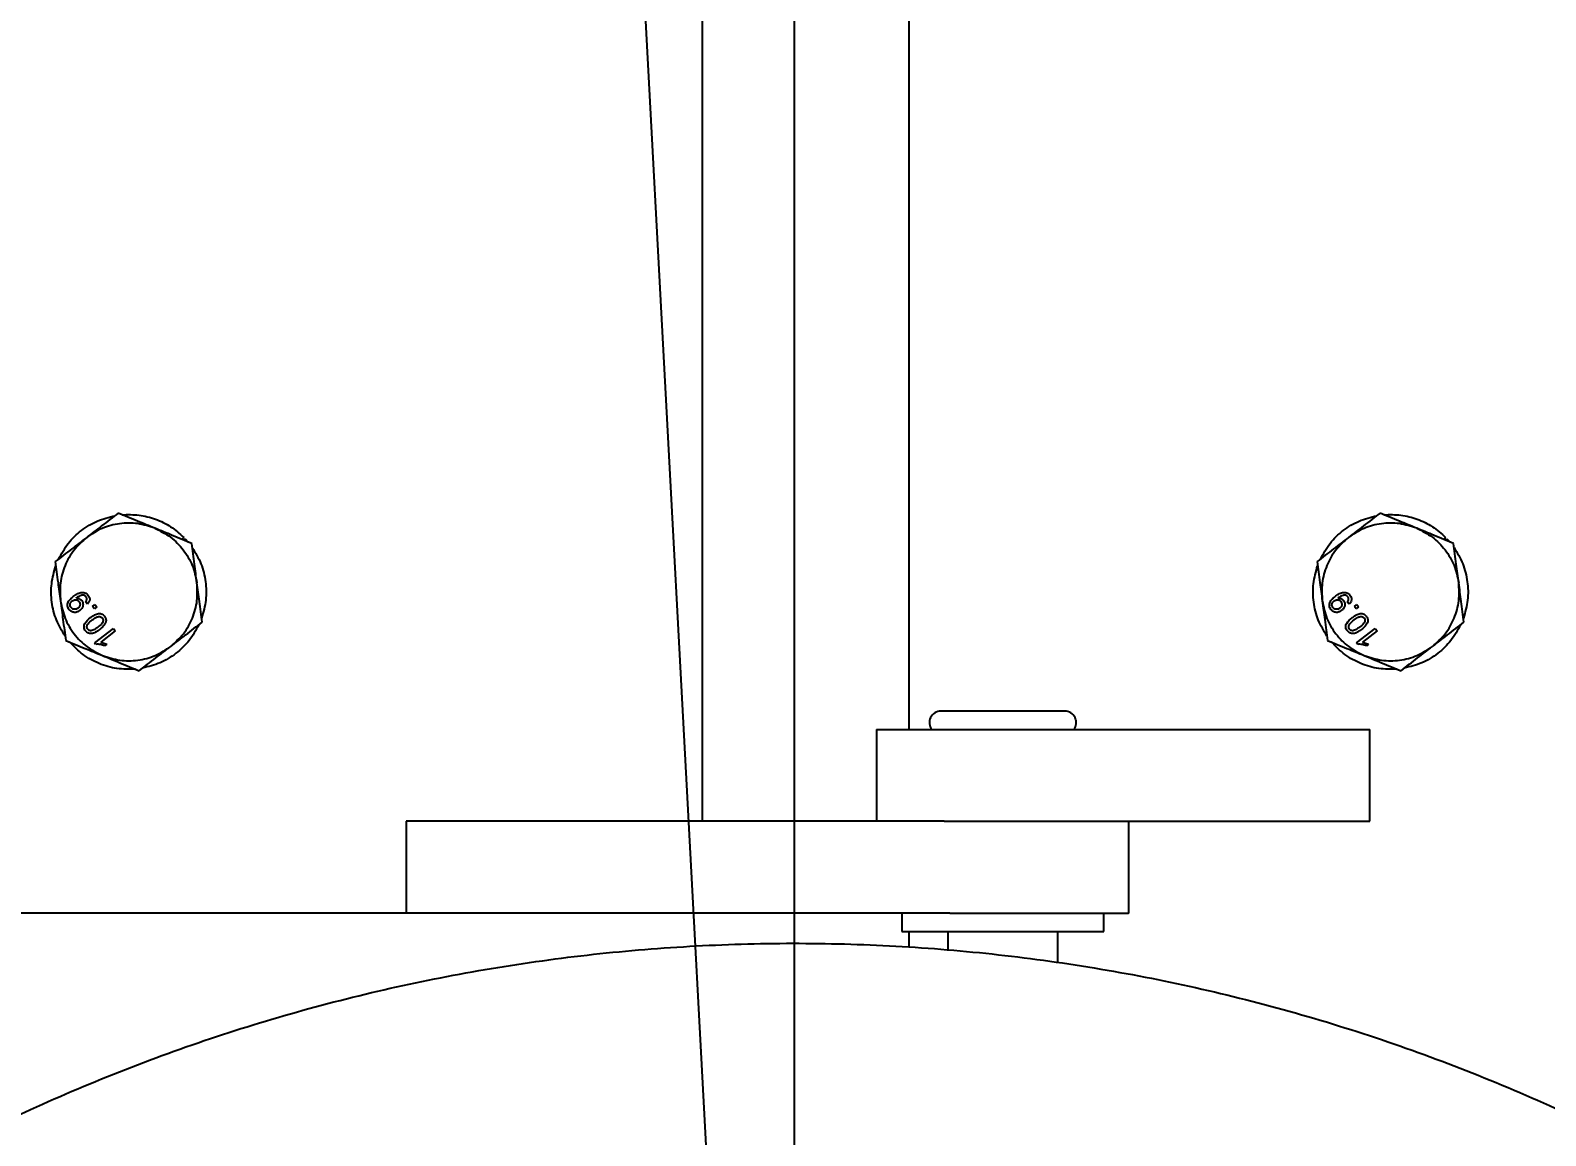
# Model space of a CAD drawing. Header units: millimetres. Extents: x 1293 to 41893, y 1011 to 26911.
# Drawn here: x 32223.5 to 32443.7, y 7321.4 to 7482 of the extents above; entities that cross this region are included whole.
import ezdxf

# ---------------------------------------------------------------- set-up
doc = ezdxf.new("R2010")
doc.units = ezdxf.units.MM
doc.header["$LTSCALE"] = 50
doc.layers.add('CAPA_1', color=7, linetype='Continuous')
doc.layers.add('MAQUINAS', color=11, linetype='Continuous')
doc.styles.add('SLDTEXTSTYLE0', font='TXT', dxfattribs={"width": 0.75})
doc.dimstyles.new('SLDDIMSTYLE0', dxfattribs={"dimtxt": 100, "dimasz": 100, "dimexe": 0, "dimexo": 0.0625, "dimgap": 25, "dimtad": 2, "dimdec": 0, "dimlfac": 1.5, "dimrnd": 1e-09, "dimzin": 12, "dimdsep": 46, "dimtxsty": 'SLDTEXTSTYLE0', "dimsah": 1, "dimcen": 0.09, "dimadec": 0, "dimazin": 3, "dimtfac": 1, "dimtdec": 0, "dimtofl": 0, "dimtmove": 0, "dimatfit": 3, "dimfxl": 1, "dimfrac": 2, "dimtolj": 1, "dimtzin": 12, "dimarcsym": 0})

# ---------------------------------------------------------------- blocks, each defined once
blk = doc.blocks.new('_D_31')
at = {"layer": 'CAPA_1', "transparency": 16777216}
for p, q in [((30433.48, 7043.47), (30433.48, 8732.61)), ((32334.55, 7145.82), (32334.55, 8732.61)), ((32334.55, 8682.61), (30433.48, 8682.61))]:
    blk.add_line(p, q, dxfattribs=at)
for points in [[(30433.48, 8682.61), (30533.48, 8667.22), (30533.48, 8697.99)], [(32334.55, 8682.61), (32234.55, 8697.99), (32234.55, 8667.22)]]:
    blk.add_solid(points, dxfattribs=at)
at = {"layer": 'CAPA_1', "transparency": 16777216, "insert": (31236.24, 8811.51), "char_height": 100, "attachment_point": 1, "style": 'SLDTEXTSTYLE0'}
blk.add_mtext('2852', dxfattribs=at)
blk = doc.blocks.new('_D_32')
at = {"layer": 'CAPA_1', "transparency": 16777216}
for p, q in [((32331.13, 7145.73), (32262.39, 8422.58)), ((32265.08, 8372.66), (30364, 8270.3)), ((30430.06, 7043.38), (30361.32, 8320.23))]:
    blk.add_line(p, q, dxfattribs=at)
for points in [[(32265.08, 8372.66), (32164.39, 8382.64), (32166.05, 8351.92)], [(30364, 8270.3), (30464.69, 8260.32), (30463.03, 8291.04)]]:
    blk.add_solid(points, dxfattribs=at)
at = {"layer": 'CAPA_1', "transparency": 16777216, "insert": (31160.05, 8442.25), "char_height": 100, "attachment_point": 1, "rotation": 3.0819, "style": 'SLDTEXTSTYLE0'}
blk.add_mtext('2856', dxfattribs=at)

msp = doc.modelspace()

# ---------------------------------------------------------------- linework, layer by layer
at = {"layer": 'MAQUINAS', "linetype": 'Continuous', "lineweight": 25}
for p, q in [((32321.1608795, 7593.7154599), (32321.1608795, 7367.0487932)), ((32351.1608795, 7580.3821266), (32351.1608795, 7380.3821266)), ((32245.8300551, 7408.2987164), (32245.5517135, 7408.0135834)), ((32246.0258868, 7408.095735), (32245.832605, 7407.8977372)), ((32246.0258868, 7408.095735), (32246.4744585, 7407.5893071)), ((32428.8850336, 7408.0135834), (32429.1633752, 7408.2987164)), ((32429.1659251, 7407.8977372), (32429.3592069, 7408.095735)), ((32429.3592069, 7408.095735), (32429.8077786, 7407.5893071)), ((32230.2265978, 7399.5201339), (32230.1615355, 7399.4674545)), ((32231.8386759, 7398.5977145), (32231.5360902, 7398.9188308)), ((32232.5802559, 7398.2820974), (32232.9281519, 7398.5498935)), ((32232.848052, 7397.9342015), (32232.5802559, 7398.2820974)), ((32233.1959479, 7398.2019976), (32232.848052, 7397.9342015)), ((32232.9281519, 7398.5498935), (32233.1959479, 7398.2019976)), ((32413.5599179, 7399.5201339), (32413.4948556, 7399.4674545)), ((32415.171996, 7398.5977145), (32414.8694103, 7398.9188308)), ((32415.913576, 7398.2820974), (32416.261472, 7398.5498935)), ((32416.1813721, 7397.9342015), (32415.913576, 7398.2820974)), ((32416.529268, 7398.2019976), (32416.1813721, 7397.9342015)), ((32416.261472, 7398.5498935), (32416.529268, 7398.2019976)), ((32232.8925243, 7392.9821248), (32235.6061126, 7395.0709341)), ((32235.8739086, 7394.7230382), (32233.7593537, 7393.0953402)), ((32235.6061126, 7395.0709341), (32235.8739086, 7394.7230382)), ((32416.2258444, 7392.9821248), (32418.9394327, 7395.0709341)), ((32419.2072287, 7394.7230382), (32417.0926738, 7393.0953402)), ((32418.9394327, 7395.0709341), (32419.2072287, 7394.7230382)), ((32233.064918, 7392.7581668), (32232.8925243, 7392.9821248)), ((32233.7593537, 7393.0953402), (32234.6414669, 7392.777093)), ((32234.6414669, 7392.777093), (32234.3207503, 7392.5302185)), ((32416.3982381, 7392.7581668), (32416.2258444, 7392.9821248)), ((32417.0926738, 7393.0953402), (32417.974787, 7392.777093)), ((32417.974787, 7392.777093), (32417.6540704, 7392.5302185)), ((32373.813569, 7383.0487932), (32355.828915, 7383.0487932)), ((32346.4758669, 7380.3821266), (32346.4758669, 7367.0487932)), ((32376.4733557, 7380.3821266), (32418.1608795, 7380.3821266)), ((32418.1608795, 7367.0487932), (32418.1608795, 7380.3821266)), ((32278.1581182, 7367.0487932), (32278.1581182, 7353.7154599)), ((32356.3189226, 7367.0487932), (32278.1581182, 7367.0487932)), ((32376.4733557, 7367.0487932), (32418.1608795, 7367.0487932)), ((32383.1608795, 7353.7154599), (32383.1608795, 7367.0487932)), ((32357.1117509, 7353.7154599), (32154.4942128, 7353.7154599)), ((32350.1608795, 7353.7154599), (32350.1608795, 7351.0487932)), ((32379.4942128, 7351.0487932), (32379.4942128, 7353.7154599)), ((32351.1608795, 7351.0487932), (32351.1608795, 7348.7608589)), ((32356.8275462, 7351.0487932), (32356.8275462, 7348.3129203)), ((32372.8275462, 7346.4719672), (32372.8275462, 7351.0487932))]:
    msp.add_line(p, q, dxfattribs=at)
for centre, start, end in [((32355.8275462, 7381.3821266), 90, 216.869897646), ((32373.8275462, 7381.3821266), 323.130102354, 90)]:
    msp.add_arc(centre, 1.6666667, start, end, dxfattribs=at)
for points in [[(32227.6322424, 7405.1537433), (32228.0675685, 7405.9386883), (32228.9382205, 7407.5085784), (32230.904164, 7409.3763456), (32233.2127726, 7410.7989539), (32234.953174, 7411.238946), (32235.8233746, 7411.458942)], [(32236.8622356, 7411.5973269), (32237.6864098, 7411.6161784), (32239.3347581, 7411.6538814), (32241.7407078, 7411.0207052), (32243.9834961, 7409.9439477), (32245.2145354, 7408.8471269), (32245.8300551, 7408.2987164)], [(32410.9655625, 7405.1537433), (32411.4008886, 7405.9386883), (32412.2715406, 7407.5085784), (32414.2374841, 7409.3763456), (32416.5460927, 7410.7989539), (32418.2864941, 7411.238946), (32419.1566947, 7411.458942)], [(32420.1955557, 7411.5973269), (32421.0197299, 7411.6161784), (32422.6680782, 7411.6538814), (32425.0740279, 7411.0207052), (32427.3168162, 7409.9439477), (32428.5478555, 7408.8471269), (32429.1633752, 7408.2987164)], [(32241.6402498, 7409.6267623), (32240.8078166, 7409.8986945), (32239.1429501, 7410.4425588), (32236.4938335, 7410.3943584), (32233.9244746, 7409.7474144), (32232.4600306, 7408.7866999), (32231.7278085, 7408.3063427)], [(32241.6402498, 7409.6267623), (32242.4223624, 7409.2328181), (32243.9865876, 7408.4449296), (32245.831537, 7406.5432715), (32247.197838, 7404.2731695), (32247.559271, 7402.5594207), (32247.7399874, 7401.7025462)], [(32424.9735699, 7409.6267623), (32424.1411367, 7409.8986945), (32422.4762702, 7410.4425588), (32419.8271536, 7410.3943584), (32417.2577947, 7409.7474144), (32415.7933507, 7408.7866999), (32415.0611286, 7408.3063427)], [(32424.9735699, 7409.6267623), (32425.7556825, 7409.2328181), (32427.3199077, 7408.4449296), (32429.1648571, 7406.5432715), (32430.5311581, 7404.2731695), (32430.8925911, 7402.5594207), (32431.0733075, 7401.7025462)], [(32231.7278085, 7408.3063427), (32231.0760918, 7407.7214004), (32229.7726582, 7406.5515159), (32228.4898427, 7404.2332135), (32227.7654332, 7401.6846114), (32227.8652143, 7399.9360084), (32227.9151049, 7399.0617069)], [(32247.0575393, 7406.8257102), (32247.5196587, 7406.0562343), (32248.4438974, 7404.5172825), (32249.0784595, 7401.8808419), (32249.1561701, 7399.170224), (32248.6670137, 7397.4429962), (32248.4224355, 7396.5793823)], [(32415.0611286, 7408.3063427), (32414.4094119, 7407.7214004), (32413.1059783, 7406.5515159), (32411.8231628, 7404.2332135), (32411.0987533, 7401.6846114), (32411.1985344, 7399.9360084), (32411.248425, 7399.0617069)], [(32430.3908594, 7406.8257102), (32430.8529788, 7406.0562343), (32431.7772174, 7404.5172825), (32432.4117796, 7401.8808419), (32432.4894902, 7399.170224), (32432.0003338, 7397.4429962), (32431.7557556, 7396.5793823)], [(32228.597553, 7393.9385429), (32228.1354337, 7394.7080188), (32227.211195, 7396.2469706), (32226.5766329, 7398.8834112), (32226.4989223, 7401.5940291), (32226.9880786, 7403.3212569), (32227.2326568, 7404.1848708)], [(32411.9308731, 7393.9385429), (32411.4687538, 7394.7080188), (32410.5445151, 7396.2469706), (32409.909953, 7398.8834112), (32409.8322424, 7401.5940291), (32410.3213987, 7403.3212569), (32410.5659769, 7404.1848708)], [(32243.9272838, 7392.4579104), (32244.5790006, 7393.0428527), (32245.8824341, 7394.2127372), (32247.1652496, 7396.5310396), (32247.8896592, 7399.0796417), (32247.789878, 7400.8282447), (32247.7399874, 7401.7025462)], [(32427.2606039, 7392.4579104), (32427.9123207, 7393.0428527), (32429.2157542, 7394.2127372), (32430.4985697, 7396.5310396), (32431.2229793, 7399.0796417), (32431.1231981, 7400.8282447), (32431.0733075, 7401.7025462)], [(32227.9151049, 7399.0617069), (32228.0958214, 7398.2048324), (32228.4572543, 7396.4910836), (32229.8235553, 7394.2209816), (32231.6685047, 7392.3193235), (32233.2327299, 7391.531435), (32234.0148425, 7391.1374908)], [(32411.248425, 7399.0617069), (32411.4291415, 7398.2048324), (32411.7905744, 7396.4910836), (32413.1568754, 7394.2209816), (32415.0018248, 7392.3193235), (32416.56605, 7391.531435), (32417.3481626, 7391.1374908)], [(32248.0228499, 7395.6105098), (32247.5875239, 7394.8255648), (32246.7168719, 7393.2556747), (32244.7509284, 7391.3879075), (32242.4423197, 7389.9652992), (32240.7019184, 7389.5253071), (32239.8317177, 7389.3053111)], [(32431.35617, 7395.6105098), (32430.920844, 7394.8255648), (32430.050192, 7393.2556747), (32428.0842485, 7391.3879075), (32425.7756398, 7389.9652992), (32424.0352385, 7389.5253071), (32423.1650378, 7389.3053111)], [(32238.7928567, 7389.1669262), (32237.8954114, 7389.151457), (32236.1005207, 7389.1205188), (32233.5000151, 7389.8891922), (32231.1136958, 7391.1772018), (32229.8624508, 7392.4644375), (32229.2368283, 7393.1080554)], [(32234.0148425, 7391.1374908), (32234.8472758, 7390.8655586), (32236.5121423, 7390.3216943), (32239.1612588, 7390.3698947), (32241.7306177, 7391.0168387), (32243.1950618, 7391.9775532), (32243.9272838, 7392.4579104)], [(32422.1261768, 7389.1669262), (32421.2287315, 7389.151457), (32419.4338408, 7389.1205188), (32416.8333351, 7389.8891922), (32414.4470159, 7391.1772018), (32413.1957709, 7392.4644375), (32412.5701484, 7393.1080554)], [(32417.3481626, 7391.1374908), (32418.1805959, 7390.8655586), (32419.8454624, 7390.3216943), (32422.4945789, 7390.3698947), (32425.0639378, 7391.0168387), (32426.5283819, 7391.9775532), (32427.2606039, 7392.4579104)], [(32356.3189226, 7367.0487932), (32357.1287209, 7367.0487932), (32358.7483175, 7367.0487932), (32361.3560464, 7367.0487932), (32364.0249516, 7367.0487932), (32366.7142173, 7367.0487932), (32369.3636979, 7367.0487932), (32371.912033, 7367.0487932), (32374.3271659, 7367.0487932), (32375.7579591, 7367.0487932), (32376.4733557, 7367.0487932)], [(32350.1608795, 7351.0487932), (32350.2154646, 7351.0487932), (32350.3246348, 7351.0487932), (32351.1967536, 7351.0487932), (32352.5522291, 7351.0487932), (32354.3902812, 7351.0487932), (32356.6265263, 7351.0487932), (32359.1787101, 7351.0487932), (32361.9477681, 7351.0487932), (32364.8275462, 7351.0487932), (32367.7073242, 7351.0487932), (32370.4763822, 7351.0487932), (32373.0285661, 7351.0487932), (32375.2648111, 7351.0487932), (32377.1028633, 7351.0487932), (32378.4583388, 7351.0487932), (32379.3304575, 7351.0487932), (32379.4396277, 7351.0487932), (32379.4942128, 7351.0487932)], [(32558.7347121, 6937.3078323), (32561.3785996, 6941.5440253), (32566.6663746, 6950.0164113), (32573.678706, 6963.2635377), (32579.9892899, 6976.8525137), (32585.5140576, 6990.7821199), (32590.252832, 7004.9973991), (32594.186093, 7019.4566069), (32597.3027003, 7034.1134502), (32599.5925169, 7048.9220272), (32601.048427, 7063.8356874), (32601.6658259, 7078.8075222), (32601.4427774, 7093.7904205), (32600.3799817, 7108.7372418), (32598.480783, 7123.6009574), (32595.751157, 7138.3348008), (32592.1996919, 7152.8924138), (32587.8375621, 7167.2279927), (32582.6784925, 7181.2964325), (32576.7387153, 7195.0534687), (32570.0369192, 7208.4558166), (32562.5941907, 7221.4613074), (32554.4339474, 7234.0290211), (32545.5818642, 7246.1194149), (32536.0657932, 7257.694448), (32525.9156755, 7268.7177011), (32515.1634471, 7279.154491), (32503.8429384, 7288.9719796), (32491.989768, 7298.1392775), (32479.6412304, 7306.6275409), (32466.8361785, 7314.4100628), (32453.6149019, 7321.4623563), (32440.0189996, 7327.7622323), (32426.0912492, 7333.2898692), (32411.8754727, 7338.0278748), (32397.4163982, 7341.9613418), (32382.7595192, 7345.0778939), (32367.9509517, 7347.3677253), (32353.037289, 7348.8236314), (32338.0654549, 7349.4410314), (32323.0825564, 7349.2179826), (32308.1357352, 7348.155187), (32293.2720195, 7346.2559883), (32278.5381762, 7343.5263622), (32263.9805632, 7339.9748972), (32249.6449843, 7335.6127674), (32235.5765445, 7330.4536977), (32221.8195083, 7324.5139205), (32208.4171604, 7317.8121245), (32195.4116696, 7310.369396), (32182.8439559, 7302.2091526), (32170.7535621, 7293.3570695), (32159.1785289, 7283.8409985), (32148.1552758, 7273.6908808), (32137.718486, 7262.9386524), (32127.9009974, 7251.6181437), (32118.7336995, 7239.7649733), (32110.245436, 7227.4164357), (32102.4629142, 7214.6113838), (32095.4106207, 7201.3901072), (32089.1107447, 7187.7942049), (32083.5831078, 7173.8664545), (32078.8451021, 7159.650678), (32074.9116352, 7145.1916035), (32071.7950831, 7130.5347245), (32069.5052516, 7115.726157), (32068.0493455, 7100.8124943), (32067.4319456, 7085.8406602), (32067.6549943, 7070.8577617), (32068.71779, 7055.9109405), (32070.6169887, 7041.0472248), (32073.3466147, 7026.3133814), (32076.8980797, 7011.7557685), (32081.2602095, 6997.4201896), (32086.4192792, 6983.3517498), (32092.3590564, 6969.5947135), (32099.0608524, 6956.1923656), (32106.5035809, 6943.1868748), (32114.6638243, 6930.6191612), (32123.5159075, 6918.5287674), (32133.0319785, 6906.9537342), (32143.1820962, 6895.9304811), (32153.9343246, 6885.4936913), (32165.2548333, 6875.6762027), (32177.1080037, 6866.5089048), (32189.4565413, 6858.0206413), (32202.2615932, 6850.2381195), (32215.4828698, 6843.185826), (32229.0787721, 6836.8859499), (32243.0065225, 6831.3583131), (32257.2222989, 6826.6203074), (32271.6813735, 6822.6868405), (32286.3382525, 6819.5702883), (32301.1468199, 6817.2804569), (32316.0604827, 6815.8245508), (32331.0323168, 6815.2071508), (32346.0152153, 6815.4301996), (32360.9620365, 6816.4929953), (32375.8257522, 6818.3921939), (32390.5595955, 6821.12182), (32405.1172085, 6824.673285), (32419.4527874, 6829.0354148), (32433.5212273, 6834.1944844), (32447.2782632, 6840.1342618), (32460.6806121, 6846.8360572), (32473.686099, 6854.2787882), (32486.2538274, 6862.4390221), (32498.3441661, 6871.2911409), (32509.9194052, 6880.8070786), (32520.9418895, 6890.9576936), (32531.3815485, 6901.7080661), (32541.1883293, 6913.0355013), (32550.3955893, 6924.8628218), (32555.9550045, 6933.1594955), (32558.7347121, 6937.3078323)]]:
    msp.add_open_spline(points, degree=3, dxfattribs=at)
for points, knots in [([(32236.3028568, 7411.8280278), (32235.5031952, 7411.212481), (32234.0022468, 7410.0571122), (32232.4520879, 7408.8638633), (32231.7278085, 7408.3063427)], [0, 0, 0, 0, 0.5327709195, 1, 1, 1, 1]), ([(32241.6402498, 7409.6267623), (32240.7952831, 7409.9752463), (32238.9868198, 7410.7210988), (32237.2357669, 7411.4432739), (32236.3028568, 7411.8280278)], [0, 0, 0, 0, 0.4672290805, 1, 1, 1, 1]), ([(32419.6361769, 7411.8280278), (32418.8365153, 7411.212481), (32417.3355669, 7410.0571122), (32415.785408, 7408.8638633), (32415.0611286, 7408.3063427)], [0, 0, 0, 0, 0.5327709195, 1, 1, 1, 1]), ([(32424.9735699, 7409.6267623), (32424.1286032, 7409.9752463), (32422.3201399, 7410.7210988), (32420.569087, 7411.4432739), (32419.6361769, 7411.8280278)], [0, 0, 0, 0, 0.4672290805, 1, 1, 1, 1]), ([(32246.9776428, 7407.4254969), (32246.0447327, 7407.8102508), (32244.2936799, 7408.5324258), (32242.4852165, 7409.2782784), (32241.6402498, 7409.6267623)], [0, 0, 0, 0, 0.5327709195, 1, 1, 1, 1]), ([(32430.3109629, 7407.4254969), (32429.3780528, 7407.8102508), (32427.627, 7408.5324258), (32425.8185366, 7409.2782784), (32424.9735699, 7409.6267623)], [0, 0, 0, 0, 0.5327709195, 1, 1, 1, 1]), ([(32231.7278085, 7408.3063427), (32231.0035292, 7407.748822), (32229.4533703, 7406.5555731), (32227.9524219, 7405.4002043), (32227.1527602, 7404.7846575)], [0, 0, 0, 0, 0.4672290805, 1, 1, 1, 1]), ([(32247.7399874, 7401.7025462), (32247.6193001, 7402.6085508), (32247.3609956, 7404.5476523), (32247.1108912, 7406.4251961), (32246.9776428, 7407.4254969)], [0, 0, 0, 0, 0.4672290805, 1, 1, 1, 1]), ([(32415.0611286, 7408.3063427), (32414.3368493, 7407.748822), (32412.7866904, 7406.5555731), (32411.285742, 7405.4002043), (32410.4860803, 7404.7846575)], [0, 0, 0, 0, 0.4672290805, 1, 1, 1, 1]), ([(32431.0733075, 7401.7025462), (32430.9526202, 7402.6085508), (32430.6943157, 7404.5476523), (32430.4442113, 7406.4251961), (32430.3109629, 7407.4254969)], [0, 0, 0, 0, 0.4672290805, 1, 1, 1, 1]), ([(32227.1527602, 7404.7846575), (32227.2860086, 7403.7843567), (32227.5361131, 7401.9068129), (32227.7944176, 7399.9677115), (32227.9151049, 7399.0617069)], [0, 0, 0, 0, 0.5327709195, 1, 1, 1, 1]), ([(32410.4860803, 7404.7846575), (32410.6193287, 7403.7843567), (32410.8694332, 7401.9068129), (32411.1277376, 7399.9677115), (32411.248425, 7399.0617069)], [0, 0, 0, 0, 0.5327709195, 1, 1, 1, 1]), ([(32229.7757809, 7399.7245509), (32229.9421402, 7399.8458893), (32230.2742932, 7400.0881538), (32230.7584176, 7400.2954557), (32231.1726742, 7400.3287372), (32231.4777637, 7400.2640992), (32231.7525877, 7400.1156753), (32231.8891441, 7399.9605226), (32231.9574509, 7399.8829136)], [0, 0, 0, 0, 0.2504849429, 0.5001185141, 0.6278991852, 0.7500923696, 0.8749936752, 1, 1, 1, 1]), ([(32248.5023321, 7395.9795956), (32248.3690837, 7396.9798964), (32248.1189793, 7398.8574402), (32247.8606748, 7400.7965416), (32247.7399874, 7401.7025462)], [0, 0, 0, 0, 0.5327709195, 1, 1, 1, 1]), ([(32413.109101, 7399.7245509), (32413.2754603, 7399.8458893), (32413.6076133, 7400.0881538), (32414.0917377, 7400.2954557), (32414.5059943, 7400.3287372), (32414.8110838, 7400.2640992), (32415.0859078, 7400.1156753), (32415.2224642, 7399.9605226), (32415.290771, 7399.8829136)], [0, 0, 0, 0, 0.25048494292, 0.50011851407, 0.62789918517, 0.75009236964, 0.87499367523, 1, 1, 1, 1]), ([(32431.8356522, 7395.9795956), (32431.7024038, 7396.9798964), (32431.4522993, 7398.8574402), (32431.1939949, 7400.7965416), (32431.0733075, 7401.7025462)], [0, 0, 0, 0, 0.5327709195, 1, 1, 1, 1]), ([(32227.9151049, 7399.0617069), (32228.0357923, 7398.1557023), (32228.2940967, 7396.2166008), (32228.5442012, 7394.339057), (32228.6774496, 7393.3387562)], [0, 0, 0, 0, 0.4672290805, 1, 1, 1, 1]), ([(32229.1726695, 7397.8146168), (32229.1202516, 7397.8935522), (32229.0154317, 7398.0513992), (32228.9459765, 7398.3302816), (32228.9447248, 7398.6153625), (32229.048401, 7398.9818158), (32229.3356399, 7399.3701418), (32229.6288155, 7399.6062118), (32229.7757809, 7399.7245509)], [0, 0, 0, 0, 0.1250635897, 0.2500895576, 0.3751100052, 0.5001693996, 0.7494409524, 1, 1, 1, 1]), ([(32229.4447696, 7398.1089048), (32229.3957917, 7398.1870474), (32229.3225977, 7398.3038261), (32229.3029135, 7398.487601), (32229.32031, 7398.6236443), (32229.3661969, 7398.7541155), (32229.4607582, 7398.9118456), (32229.5653248, 7399.0020574), (32229.6347993, 7399.0619945)], [0, 0, 0, 0, 0.2490168506, 0.3721383925, 0.4993654558, 0.6235619335, 0.7498926933, 1, 1, 1, 1]), ([(32230.4642797, 7398.0383914), (32230.3845297, 7397.9850357), (32230.2252399, 7397.8784648), (32229.9799287, 7397.8410203), (32229.7910183, 7397.8671429), (32229.6100662, 7397.9352326), (32229.5112699, 7398.0390348), (32229.4447696, 7398.1089048)], [0, 0, 0, 0, 0.25025039885, 0.49984175183, 0.62957629766, 0.75066535386, 1, 1, 1, 1]), ([(32229.6347993, 7399.0619945), (32229.71055, 7399.113136), (32229.8251632, 7399.1905146), (32230.0020037, 7399.2389192), (32230.1397213, 7399.2454896), (32230.2735528, 7399.2217318), (32230.4436366, 7399.1518247), (32230.5370433, 7399.051224), (32230.599521, 7398.9839345)], [0, 0, 0, 0, 0.2499764907, 0.3782221672, 0.5003423322, 0.6274524307, 0.7508110927, 1, 1, 1, 1]), ([(32231.6305363, 7399.6598356), (32231.5863262, 7399.7090829), (32231.4979429, 7399.8075365), (32231.317133, 7399.896122), (32231.1187373, 7399.9268143), (32230.7295659, 7399.8397325), (32230.4500524, 7399.6621226), (32230.2265978, 7399.5201339)], [0, 0, 0, 0, 0.1252073258, 0.2503100191, 0.3753386279, 0.5006201474, 1, 1, 1, 1]), ([(32230.3174208, 7399.4650481), (32230.3435803, 7399.4653848), (32230.4485107, 7399.4667354), (32230.6256126, 7399.4065903), (32230.8368959, 7399.2966406), (32230.9418579, 7399.1780927), (32230.9942215, 7399.1189514)], [0, 0, 0, 0, 0.0997210525, 0.3999996432, 0.7006708337, 1, 1, 1, 1]), ([(32230.599521, 7398.9839345), (32230.6490651, 7398.9082558), (32230.7232958, 7398.7948683), (32230.7560168, 7398.6165348), (32230.7499243, 7398.4817351), (32230.714752, 7398.3509065), (32230.6329463, 7398.189382), (32230.5315978, 7398.0986547), (32230.4642797, 7398.0383914)], [0, 0, 0, 0, 0.2495205461, 0.3738507837, 0.4998887841, 0.6240955932, 0.7503154422, 1, 1, 1, 1]), ([(32230.9942215, 7399.1189514), (32231.0330795, 7399.0622905), (32231.1107693, 7398.9490071), (32231.1758567, 7398.7526227), (32231.1971186, 7398.5471402), (32231.1731617, 7398.3421055), (32231.1089118, 7398.1449283), (32230.9730595, 7397.9042466), (32230.8171715, 7397.7672767), (32230.7135938, 7397.6762688)], [0, 0, 0, 0, 0.1250740585, 0.2500636243, 0.3732612247, 0.5001992382, 0.6242961009, 0.7503685137, 1, 1, 1, 1]), ([(32231.5360902, 7398.9188308), (32231.5851939, 7398.9771936), (32231.6738753, 7399.0825971), (32231.7400879, 7399.2452283), (32231.7483732, 7399.3763101), (32231.7292466, 7399.4785051), (32231.6907167, 7399.5755172), (32231.6505956, 7399.6317306), (32231.6305363, 7399.6598356)], [0, 0, 0, 0, 0.2764767993, 0.4993179598, 0.6237184282, 0.7494961879, 0.8747561628, 1, 1, 1, 1]), ([(32231.9574509, 7399.8829136), (32232.0234337, 7399.7825569), (32232.1226532, 7399.6316486), (32232.1733369, 7399.3961386), (32232.1736822, 7399.1575457), (32232.0783775, 7398.8647204), (32231.9186604, 7398.6868101), (32231.8386759, 7398.5977145)], [0, 0, 0, 0, 0.2498594906, 0.3757183909, 0.500481002, 0.7498462328, 1, 1, 1, 1]), ([(32411.248425, 7399.0617069), (32411.3691124, 7398.1557023), (32411.6274168, 7396.2166008), (32411.8775213, 7394.339057), (32412.0107697, 7393.3387562)], [0, 0, 0, 0, 0.4672290805, 1, 1, 1, 1]), ([(32412.5059896, 7397.8146168), (32412.4535717, 7397.8935522), (32412.3487518, 7398.0513992), (32412.2792966, 7398.3302816), (32412.2780449, 7398.6153625), (32412.3817211, 7398.9818158), (32412.66896, 7399.3701418), (32412.9621356, 7399.6062118), (32413.109101, 7399.7245509)], [0, 0, 0, 0, 0.1250635897, 0.2500895576, 0.3751100052, 0.5001693996, 0.7494409524, 1, 1, 1, 1]), ([(32412.7780896, 7398.1089048), (32412.7291118, 7398.1870474), (32412.6559178, 7398.3038261), (32412.6362336, 7398.487601), (32412.65363, 7398.6236443), (32412.699517, 7398.7541155), (32412.7940783, 7398.9118456), (32412.8986449, 7399.0020574), (32412.9681194, 7399.0619945)], [0, 0, 0, 0, 0.2490168506, 0.3721383925, 0.4993654558, 0.6235619335, 0.7498926933, 1, 1, 1, 1]), ([(32413.7975998, 7398.0383914), (32413.7178498, 7397.9850357), (32413.55856, 7397.8784648), (32413.3132488, 7397.8410203), (32413.1243384, 7397.8671429), (32412.9433863, 7397.9352326), (32412.84459, 7398.0390348), (32412.7780896, 7398.1089048)], [0, 0, 0, 0, 0.25025039885, 0.49984175184, 0.62957629766, 0.75066535386, 1, 1, 1, 1]), ([(32412.9681194, 7399.0619945), (32413.0438701, 7399.113136), (32413.1584833, 7399.1905146), (32413.3353238, 7399.2389192), (32413.4730414, 7399.2454896), (32413.6068729, 7399.2217318), (32413.7769567, 7399.1518247), (32413.8703634, 7399.051224), (32413.9328411, 7398.9839345)], [0, 0, 0, 0, 0.2499764907, 0.3782221672, 0.5003423322, 0.6274524307, 0.7508110927, 1, 1, 1, 1]), ([(32413.4948556, 7399.4674545), (32413.5733549, 7399.4705156), (32413.7308468, 7399.4766568), (32413.9591375, 7399.4085006), (32414.170165, 7399.2961652), (32414.275161, 7399.1779345), (32414.3275416, 7399.1189514)], [0, 0, 0, 0, 0.24894317678, 0.4994502947, 0.75028493851, 1, 1, 1, 1]), ([(32414.9638564, 7399.6598356), (32414.9196463, 7399.7090829), (32414.831263, 7399.8075365), (32414.6504531, 7399.896122), (32414.4520574, 7399.9268143), (32414.062886, 7399.8397325), (32413.7833725, 7399.6621226), (32413.5599179, 7399.5201339)], [0, 0, 0, 0, 0.1252073258, 0.2503100191, 0.3753386279, 0.50062014744, 1, 1, 1, 1]), ([(32413.9328411, 7398.9839345), (32413.9823852, 7398.9082558), (32414.0566159, 7398.7948683), (32414.0893369, 7398.6165348), (32414.0832444, 7398.4817351), (32414.0480721, 7398.3509065), (32413.9662664, 7398.189382), (32413.8649179, 7398.0986547), (32413.7975998, 7398.0383914)], [0, 0, 0, 0, 0.2495205461, 0.3738507837, 0.4998887841, 0.6240955932, 0.7503154422, 1, 1, 1, 1]), ([(32414.3275416, 7399.1189514), (32414.3663996, 7399.0622905), (32414.4440894, 7398.9490071), (32414.5091768, 7398.7526227), (32414.5304387, 7398.5471402), (32414.5064818, 7398.3421055), (32414.4422319, 7398.1449283), (32414.3063796, 7397.9042466), (32414.1504916, 7397.7672767), (32414.0469139, 7397.6762688)], [0, 0, 0, 0, 0.1250740585, 0.2500636243, 0.3732612247, 0.5001992382, 0.6242961009, 0.7503685137, 1, 1, 1, 1]), ([(32414.8694103, 7398.9188308), (32414.918514, 7398.9771936), (32415.0071954, 7399.0825971), (32415.073408, 7399.2452283), (32415.0816933, 7399.3763101), (32415.0625667, 7399.4785051), (32415.0240368, 7399.5755172), (32414.9839157, 7399.6317306), (32414.9638564, 7399.6598356)], [0, 0, 0, 0, 0.2764767993, 0.4993179598, 0.6237184282, 0.7494961879, 0.8747561628, 1, 1, 1, 1]), ([(32415.290771, 7399.8829136), (32415.3567538, 7399.7825569), (32415.4559733, 7399.6316486), (32415.506657, 7399.3961386), (32415.5070023, 7399.1575457), (32415.4116976, 7398.8647204), (32415.2519805, 7398.6868101), (32415.171996, 7398.5977145)], [0, 0, 0, 0, 0.2498594906, 0.3757183909, 0.500481002, 0.7498462328, 1, 1, 1, 1]), ([(32230.7135938, 7397.6762688), (32230.5923961, 7397.5955329), (32230.4097992, 7397.4738958), (32230.1258378, 7397.4065617), (32229.9069226, 7397.4003853), (32229.6934634, 7397.4394911), (32229.4220646, 7397.548497), (32229.2725883, 7397.7079973), (32229.1726695, 7397.8146168)], [0, 0, 0, 0, 0.24986885846, 0.37645352866, 0.50034766571, 0.62723863661, 0.7508240847, 1, 1, 1, 1]), ([(32231.5535439, 7394.7216045), (32231.4993361, 7394.8022663), (32231.3909651, 7394.9635238), (32231.3171552, 7395.2501699), (32231.3408687, 7395.5448688), (32231.5883991, 7396.076597), (32231.9613227, 7396.3952981), (32232.2593299, 7396.6499757)], [0, 0, 0, 0, 0.125373348, 0.2506437386, 0.375697515, 0.5011131747, 1, 1, 1, 1]), ([(32231.8695793, 7394.9588158), (32231.8320698, 7395.0183751), (32231.7570526, 7395.1374909), (32231.7457805, 7395.3527688), (32231.7973668, 7395.557638), (32232.0296684, 7395.9103545), (32232.3054472, 7396.1275285), (32232.5260388, 7396.3012429)], [0, 0, 0, 0, 0.1247447425, 0.2494837578, 0.3744708184, 0.4996480989, 1, 1, 1, 1]), ([(32232.2593299, 7396.6499757), (32232.4157975, 7396.7639532), (32232.7283553, 7396.9916334), (32233.1757331, 7397.1949642), (32233.5619291, 7397.2487387), (32233.8529312, 7397.2023213), (32234.1113574, 7397.0573037), (32234.2383602, 7396.9106099), (32234.3019218, 7396.8371934)], [0, 0, 0, 0, 0.2504758129, 0.5003473544, 0.6257683408, 0.7501761831, 0.8749696966, 1, 1, 1, 1]), ([(32232.5260388, 7396.3012429), (32232.749683, 7396.4691422), (32233.0292832, 7396.6790502), (32233.4278238, 7396.8163798), (32233.6384574, 7396.8116748), (32233.8433357, 7396.7482825), (32233.9403362, 7396.6468642), (32233.9888155, 7396.596177)], [0, 0, 0, 0, 0.5004095025, 0.6256126137, 0.7505796735, 0.875343692, 1, 1, 1, 1]), ([(32233.9888155, 7396.596177), (32234.0257862, 7396.5364322), (32234.099748, 7396.4169096), (32234.1069818, 7396.2024346), (32234.0591458, 7395.9972586), (32233.8230013, 7395.6475562), (32233.5487711, 7395.4308713), (32233.329427, 7395.2575551)], [0, 0, 0, 0, 0.1246963828, 0.2494616582, 0.3744323466, 0.4996371137, 1, 1, 1, 1]), ([(32234.5070072, 7396.029828), (32234.4624017, 7395.9159012), (32234.3731256, 7395.6878814), (32234.0678249, 7395.3006984), (32233.786108, 7395.0665703), (32233.5983102, 7394.910496)], [0, 0, 0, 0, 0.249753552, 0.499871473, 1, 1, 1, 1]), ([(32234.3019218, 7396.8371934), (32234.3809037, 7396.7152307), (32234.4995278, 7396.532053), (32234.5309438, 7396.2794412), (32234.5270957, 7396.1358216), (32234.5137033, 7396.0651588), (32234.5070072, 7396.029828)], [0, 0, 0, 0, 0.4987953461, 0.7491482596, 0.8745764119, 1, 1, 1, 1]), ([(32243.9272838, 7392.4579104), (32244.6515631, 7393.0154311), (32246.201722, 7394.20868), (32247.7026704, 7395.3640488), (32248.5023321, 7395.9795956)], [0, 0, 0, 0, 0.46722908045, 1, 1, 1, 1]), ([(32414.0469139, 7397.6762688), (32413.9257162, 7397.5955329), (32413.7431193, 7397.4738958), (32413.4591579, 7397.4065617), (32413.2402427, 7397.4003853), (32413.0267835, 7397.4394911), (32412.7553847, 7397.548497), (32412.6059084, 7397.7079973), (32412.5059896, 7397.8146168)], [0, 0, 0, 0, 0.24986885846, 0.37645352866, 0.50034766571, 0.6272386366, 0.7508240847, 1, 1, 1, 1]), ([(32414.886864, 7394.7216045), (32414.8326562, 7394.8022663), (32414.7242852, 7394.9635238), (32414.6504753, 7395.2501699), (32414.6741888, 7395.5448688), (32414.9217192, 7396.076597), (32415.2946428, 7396.3952981), (32415.59265, 7396.6499757)], [0, 0, 0, 0, 0.12537334802, 0.25064373861, 0.37569751501, 0.50111317472, 1, 1, 1, 1]), ([(32415.2028994, 7394.9588158), (32415.1653899, 7395.0183751), (32415.0903727, 7395.1374909), (32415.0791006, 7395.3527688), (32415.1306869, 7395.557638), (32415.3629885, 7395.9103545), (32415.6387673, 7396.1275285), (32415.8593589, 7396.3012429)], [0, 0, 0, 0, 0.1247447425, 0.2494837578, 0.3744708184, 0.4996480989, 1, 1, 1, 1]), ([(32415.59265, 7396.6499757), (32415.7491176, 7396.7639532), (32416.0616753, 7396.9916334), (32416.5090532, 7397.1949642), (32416.8952492, 7397.2487387), (32417.1862513, 7397.2023213), (32417.4446775, 7397.0573037), (32417.5716803, 7396.9106099), (32417.6352419, 7396.8371934)], [0, 0, 0, 0, 0.2504758129, 0.5003473544, 0.6257683408, 0.7501761831, 0.8749696966, 1, 1, 1, 1]), ([(32415.8593589, 7396.3012429), (32416.0830031, 7396.4691422), (32416.3626033, 7396.6790502), (32416.7611439, 7396.8163798), (32416.9717775, 7396.8116748), (32417.1766558, 7396.7482825), (32417.2736563, 7396.6468642), (32417.3221356, 7396.596177)], [0, 0, 0, 0, 0.5004095025, 0.6256126137, 0.7505796735, 0.875343692, 1, 1, 1, 1]), ([(32417.3221356, 7396.596177), (32417.3591063, 7396.5364322), (32417.4330681, 7396.4169096), (32417.4403019, 7396.2024346), (32417.3924659, 7395.9972586), (32417.1563214, 7395.6475562), (32416.8820912, 7395.4308713), (32416.6627471, 7395.2575551)], [0, 0, 0, 0, 0.1246963828, 0.2494616582, 0.3744323466, 0.4996371137, 1, 1, 1, 1]), ([(32417.8403273, 7396.029828), (32417.7957218, 7395.9159012), (32417.7064457, 7395.6878814), (32417.401145, 7395.3006984), (32417.1194281, 7395.0665703), (32416.9316303, 7394.910496)], [0, 0, 0, 0, 0.249753552, 0.499871473, 1, 1, 1, 1]), ([(32417.6352419, 7396.8371934), (32417.7142238, 7396.7152307), (32417.8328479, 7396.532053), (32417.8642639, 7396.2794412), (32417.8604158, 7396.1358216), (32417.8470234, 7396.0651588), (32417.8403273, 7396.029828)], [0, 0, 0, 0, 0.4987953461, 0.7491482596, 0.8745764119, 1, 1, 1, 1]), ([(32427.2606039, 7392.4579104), (32427.9848832, 7393.0154311), (32429.5350421, 7394.20868), (32431.0359905, 7395.3640488), (32431.8356522, 7395.9795956)], [0, 0, 0, 0, 0.4672290805, 1, 1, 1, 1]), ([(32233.5983102, 7394.910496), (32233.4416453, 7394.7965196), (32233.1287019, 7394.5688479), (32232.6773442, 7394.3623784), (32232.289825, 7394.3104673), (32231.9996514, 7394.3597667), (32231.7445906, 7394.5015876), (32231.6172682, 7394.6482171), (32231.5535439, 7394.7216045)], [0, 0, 0, 0, 0.2504817087, 0.5003455958, 0.6317049057, 0.7502211388, 0.8749866995, 1, 1, 1, 1]), ([(32232.3333246, 7394.7409773), (32232.2888278, 7394.7425872), (32232.1998629, 7394.7458059), (32232.0718485, 7394.7872052), (32231.9568039, 7394.8576085), (32231.8986577, 7394.925076), (32231.8695793, 7394.9588158)], [0, 0, 0, 0, 0.2501584562, 0.5001555724, 0.7500324303, 1, 1, 1, 1]), ([(32233.329427, 7395.2575551), (32233.1766878, 7395.146345), (32232.9475923, 7394.9795396), (32232.6119113, 7394.7986629), (32232.4261053, 7394.760189), (32232.3333246, 7394.7409773)], [0, 0, 0, 0, 0.5003723119, 0.7505151407, 1, 1, 1, 1]), ([(32416.9316303, 7394.910496), (32416.7749654, 7394.7965196), (32416.462022, 7394.5688479), (32416.0106643, 7394.3623784), (32415.6231451, 7394.3104673), (32415.3329715, 7394.3597667), (32415.0779107, 7394.5015876), (32414.9505883, 7394.6482171), (32414.886864, 7394.7216045)], [0, 0, 0, 0, 0.2504817087, 0.5003455958, 0.6317049057, 0.7502211388, 0.8749866995, 1, 1, 1, 1]), ([(32415.6666447, 7394.7409773), (32415.6221479, 7394.7425872), (32415.533183, 7394.7458059), (32415.4051686, 7394.7872052), (32415.290124, 7394.8576085), (32415.2319778, 7394.925076), (32415.2028994, 7394.9588158)], [0, 0, 0, 0, 0.2501584562, 0.5001555724, 0.7500324303, 1, 1, 1, 1]), ([(32416.6627471, 7395.2575551), (32416.5100079, 7395.146345), (32416.2809124, 7394.9795396), (32415.9452314, 7394.7986629), (32415.7594254, 7394.760189), (32415.6666447, 7394.7409773)], [0, 0, 0, 0, 0.5003723119, 0.7505151407, 1, 1, 1, 1]), ([(32228.6774496, 7393.3387562), (32229.6103596, 7392.9540023), (32231.3614125, 7392.2318273), (32233.1698759, 7391.4859747), (32234.0148425, 7391.1374908)], [0, 0, 0, 0, 0.5327709195, 1, 1, 1, 1]), ([(32234.3207503, 7392.5302185), (32234.1198707, 7392.6167657), (32233.7188058, 7392.789561), (32233.2826289, 7392.7686194), (32233.064918, 7392.7581668)], [0, 0, 0, 0, 0.5008657323, 1, 1, 1, 1]), ([(32239.3522355, 7388.9362253), (32240.1518972, 7389.5517721), (32241.6528456, 7390.7071409), (32243.2030045, 7391.9003898), (32243.9272838, 7392.4579104)], [0, 0, 0, 0, 0.5327709195, 1, 1, 1, 1]), ([(32412.0107697, 7393.3387562), (32412.9436797, 7392.9540023), (32414.6947326, 7392.2318273), (32416.503196, 7391.4859747), (32417.3481626, 7391.1374908)], [0, 0, 0, 0, 0.5327709195, 1, 1, 1, 1]), ([(32417.6540704, 7392.5302185), (32417.4531908, 7392.6167657), (32417.0521259, 7392.789561), (32416.615949, 7392.7686194), (32416.3982381, 7392.7581668)], [0, 0, 0, 0, 0.50086573232, 1, 1, 1, 1]), ([(32422.6855556, 7388.9362253), (32423.4852173, 7389.5517721), (32424.9861657, 7390.7071409), (32426.5363246, 7391.9003898), (32427.2606039, 7392.4579104)], [0, 0, 0, 0, 0.5327709195, 1, 1, 1, 1]), ([(32234.0148425, 7391.1374908), (32234.8598092, 7390.7890068), (32236.6682726, 7390.0431543), (32238.4193255, 7389.3209792), (32239.3522355, 7388.9362253)], [0, 0, 0, 0, 0.4672290805, 1, 1, 1, 1]), ([(32417.3481626, 7391.1374908), (32418.1931293, 7390.7890068), (32420.0015927, 7390.0431543), (32421.7526456, 7389.3209792), (32422.6855556, 7388.9362253)], [0, 0, 0, 0, 0.4672290805, 1, 1, 1, 1]), ([(32346.4840075, 7380.3821266), (32346.5404498, 7380.3821266), (32346.6548216, 7380.3821266), (32347.6397585, 7380.3821266), (32349.1928407, 7380.3821266), (32351.3136015, 7380.3821266), (32353.9099777, 7380.3821266), (32356.8944163, 7380.3821266), (32360.1601114, 7380.3821266), (32363.59091, 7380.3821266), (32367.0678145, 7380.3821266), (32370.4575411, 7380.3821266), (32373.6774957, 7380.3821266), (32375.5414023, 7380.3821266), (32376.4733557, 7380.3821266)], [0, 0, 0, 0, 0.0813677295, 0.1648797541, 0.2483917787, 0.3319038033, 0.4154158279, 0.4989278525, 0.5824398771, 0.6659519016, 0.7494639262, 0.8329759508, 0.9164879754, 1, 1, 1, 1]), ([(32357.1117509, 7353.7154599), (32358.0913262, 7353.7154599), (32360.0504769, 7353.7154599), (32363.1928397, 7353.7154599), (32366.3673589, 7353.7154599), (32369.5004732, 7353.7154599), (32372.4934081, 7353.7154599), (32375.2584648, 7353.7154599), (32377.7135486, 7353.7154599), (32379.7835853, 7353.7154599), (32381.4149393, 7353.7154599), (32382.5292974, 7353.7154599), (32383.1170522, 7353.7154599), (32383.1017396, 7353.7154599), (32383.095933, 7353.7154599)], [0, 0, 0, 0, 0.0861264751, 0.1722529502, 0.2583794253, 0.3445059004, 0.4306323755, 0.5167588505, 0.6028853256, 0.6890118007, 0.7751382758, 0.8612647509, 0.947391226, 1, 1, 1, 1])]:
    msp.add_open_spline(points, degree=3, knots=knots, dxfattribs=at)

# ---------------------------------------------------------------- dimensions: what is measured, and where the dimension line sits
at = {"layer": 'CAPA_1'}
dim = msp.add_linear_dim(base=(30433.4775501, 8682.6069618), p1=(32334.5488858, 7082.3240911), p2=(30433.4775501, 6979.9687932), dimstyle='SLDDIMSTYLE0', dxfattribs=at)
dim.commit()
dim.dimension.update_dxf_attribs({"geometry": '_D_31', "text_midpoint": (31384.013218, 8682.6069618), "dimtype": 160})
dim = msp.add_linear_dim(base=(30364.00492, 8270.3018617), p1=(32334.5488858, 7082.3240911), p2=(30433.4775501, 6979.9687932), angle=3.081877853, dimstyle='SLDDIMSTYLE0', dxfattribs=at)
dim.commit()
dim.dimension.update_dxf_attribs({"geometry": '_D_32', "text_midpoint": (31314.5405879, 8321.4795107), "dimtype": 160})

doc.saveas('drawing.dxf')
